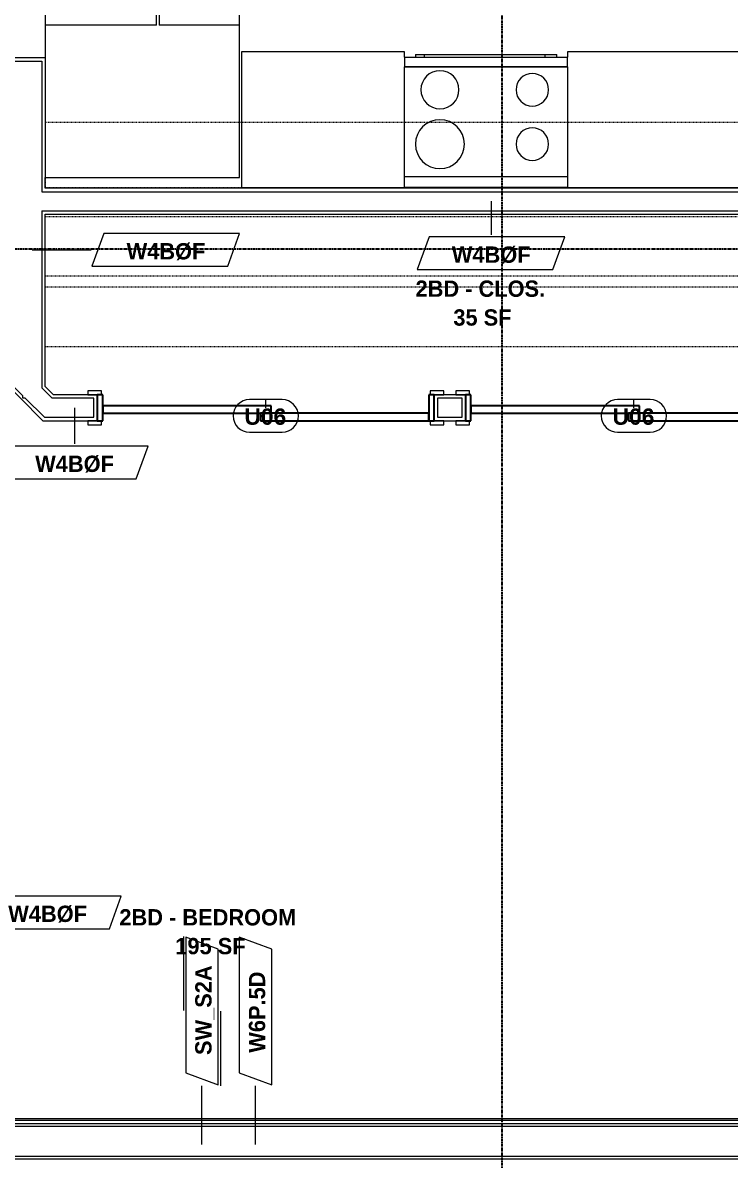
# Model space of a CAD drawing. Header units: inches. Extents: x -4058 to -1781, y 9814 to 12264.
# Drawn here: x -2261.6 to -2131.4, y 11679.6 to 11888.8 of the extents above; entities that cross this region are included whole.
import ezdxf

# ---------------------------------------------------------------- set-up
doc = ezdxf.new("R2010")
doc.units = ezdxf.units.IN
doc.header["$MEASUREMENT"] = 0
doc.linetypes.add('Dash', pattern=[0.25, 0.125, -0.125])
doc.linetypes.add('Grid Line 1_2_', pattern=[0.875, 0.5, -0.125, 0.125, -0.125])
for name, color, linetype, lineweight in [('0-1', 7, 'Continuous', 5), ('A-AREA-IDEN', 2, 'Continuous', 9), ('A-DOOR-3', 31, 'Continuous', 9), ('A-DOOR-4', 31, 'Continuous', 30), ('A-DOOR-FRAM-3', 31, 'Continuous', 30), ('A-DOOR-IDEN', 31, 'Continuous', 9), ('A-FLOR-2', 192, 'Continuous', 9), ('A-WALL', 113, 'Continuous', 18), ('A-WALL-2', 250, 'Continuous', 18), ('A-WALL-3', 113, 'Continuous', 9), ('A-WALL-IDEN', 211, 'Continuous', 9), ('I-WALL-1', 7, 'Continuous', 9), ('Q-CASE', 31, 'Continuous', 9), ('Q-CASE-HDLN', 31, 'Dash', 9), ('Q-SPCQ', 91, 'Continuous', 9), ('S-GRID-1', 1, 'Grid Line 1_2_', 30)]:
    doc.layers.add(name, color=color, linetype=linetype, lineweight=lineweight)
doc.styles.add('Arial_B', font='arialbd.ttf', dxfattribs={"height": 3})
doc.styles.add('Century Gothic_B', font='GOTHICB.TTF', dxfattribs={"height": 3})

# ---------------------------------------------------------------- blocks, each defined once
blk = doc.blocks.new('CTR - 1st Phase - Common Walls_rvt-1-UNIT PLANS - 2ND FLOOR')
at = {"layer": 'A-WALL-2'}
for p, q in [((-2076.17, 11686.24), (-2437.43, 11686.24)), ((-2076.17, 11685.74), (-2436.93, 11685.74)), ((-2076.17, 11679.74), (-2436.72, 11679.74)), ((-2076.17, 11680.24), (-2436.22, 11680.24))]:
    blk.add_line(p, q, dxfattribs=at)
at = {"layer": 'I-WALL-1'}
blk.add_line((-2076.17, 11686.86), (-2438.05, 11686.86), dxfattribs=at)
blk = doc.blocks.new('CTR - 1st Phase - Structure_rvt-1-UNIT PLANS - 2ND FLOOR')
at = {"layer": 'S-GRID-1'}
for p, q in [((-2173.32, 9814.03), (-2173.32, 12247.5)), ((-1781.27, 11847.19), (-4041.78, 11847.19))]:
    blk.add_line(p, q, dxfattribs=at)
blk = doc.blocks.new('SLIDING - FLUSH - SLIDING - FLUSH - 5-0 x 6-8-3934327-UNIT PLANS - 2ND FLOOR')
at = {"layer": 'A-DOOR-3'}
for p, q in [((-30.25, 3), (-32.75, 3)), ((-32.75, 3), (-32.75, 2.25)), ((-32.75, 2.25), (-30.25, 2.25)), ((-30.25, 2.25), (-30.25, 3)), ((30.25, 3), (30.25, 2.25)), ((32.75, 3), (30.25, 3)), ((30.25, 2.25), (32.75, 2.25)), ((32.75, 2.25), (32.75, 3)), ((-30.25, -2.5), (-32.75, -2.5)), ((-32.75, -2.5), (-32.75, -3.25)), ((-32.75, -3.25), (-30.25, -3.25)), ((-30.25, -3.25), (-30.25, -2.5)), ((32.75, -2.5), (30.25, -2.5)), ((30.25, -2.5), (30.25, -3.25)), ((30.25, -3.25), (32.75, -3.25)), ((32.75, -3.25), (32.75, -2.5))]:
    blk.add_line(p, q, dxfattribs=at)
at = {"layer": 'A-DOOR-4'}
for p, q in [((1, 2.25), (-30, 2.25)), ((-30, 2.25), (-30, 0.87)), ((1, 0.87), (1, 2.25)), ((-30, 0.87), (1, 0.87)), ((30, 0.87), (-1, 0.87)), ((-1, 0.87), (-1, -0.5)), ((30, -0.5), (30, 0.87)), ((-1, -0.5), (30, -0.5))]:
    blk.add_line(p, q, dxfattribs=at)
at = {"layer": 'A-DOOR-FRAM-3'}
for p, q in [((-30, 2.25), (-31, 2.25)), ((-31, 2.25), (-31, -2.5)), ((-30, -2.5), (-30, 2.25)), ((31, 2.25), (30, 2.25)), ((30, 2.25), (30, -2.5)), ((31, -2.5), (31, 2.25)), ((-31, -2.5), (-30, -2.5)), ((30, -2.5), (31, -2.5))]:
    blk.add_line(p, q, dxfattribs=at)
blk = doc.blocks.new('OD_CW_Closet - OD_CW_Closet-4058409-UNIT PLANS - 2ND FLOOR')
at = {"layer": 'Q-CASE-HDLN'}
for p, q in [((0.74, -24), (0.74, 0)), ((0.74, 0), (149.46, 0)), ((149.46, 0), (149.46, -24)), ((0.74, -11), (149.46, -11)), ((0.74, -13), (149.46, -13)), ((149.46, -24), (0.74, -24))]:
    blk.add_line(p, q, dxfattribs=at)
blk = doc.blocks.new('OD_CW_Upper Cabinet - OD_CW_Upper Cabinet-4366992-UNIT PLANS - 2ND FLOOR')
at = {"layer": 'Q-CASE-HDLN'}
for p, q in [((181.39, 24), (0.74, 24)), ((0.74, 24), (0.74, 12)), ((181.39, 12), (181.39, 24)), ((0.74, 12), (181.39, 12))]:
    blk.add_line(p, q, dxfattribs=at)
blk = doc.blocks.new('Refrigerator_-_Side-by-Side_6047 - 36_ X 30_-345559-UNIT PLANS - 2ND FLOOR')
at = {"layer": 'Q-SPCQ'}
for p, q in [((17.87, 14.42), (-17.88, 14.42)), ((-17.88, 14.42), (-17.88, -15.58)), ((17.87, -15.58), (17.87, 14.42)), ((-17.88, -13.58), (-3.13, -13.58)), ((-17.88, -13.58), (-17.88, -15.58)), ((-3.13, -15.58), (-3.13, -13.58)), ((-2.63, -13.58), (17.87, -13.58)), ((-2.63, -13.58), (-2.63, -15.58)), ((17.87, -15.58), (17.87, -13.58)), ((-17.88, -15.58), (17.87, -15.58)), ((-3.13, -15.58), (-17.88, -15.58)), ((17.87, -15.58), (-2.63, -15.58))]:
    blk.add_line(p, q, dxfattribs=at)
blk = doc.blocks.new('Casework 21 - Casework 7-4344559-UNIT PLANS - 2ND FLOOR')
at = {"layer": 'Q-CASE'}
for p, q in [((-2113.8, 11965.05), (-2251.33, 11965.05)), ((-2251.33, 11965.05), (-2251.33, 11929.36)), ((-2113.8, 11929.36), (-2113.8, 11965.05)), ((-2197.8, 11929.36), (-2197.8, 11949.33)), ((-2197.8, 11949.33), (-2164.8, 11949.33)), ((-2164.8, 11949.33), (-2164.8, 11929.36)), ((-2251.33, 11929.36), (-2197.8, 11929.36)), ((-2164.8, 11929.36), (-2113.8, 11929.36)), ((-2191.3, 11883.49), (-2221.3, 11883.49)), ((-2221.3, 11883.49), (-2221.3, 11858.49)), ((-2191.3, 11882.49), (-2191.3, 11883.49)), ((-2076.8, 11883.49), (-2161.3, 11883.49)), ((-2161.3, 11883.49), (-2161.3, 11882.49)), ((-2221.3, 11858.49), (-2191.3, 11858.49)), ((-2161.3, 11858.49), (-2076.8, 11858.49))]:
    blk.add_line(p, q, dxfattribs=at)
blk = doc.blocks.new('Wall Tag - Shear Wall-3956451-UNIT PLANS - 2ND FLOOR')
at = {"layer": 'A-WALL-IDEN'}
for p, q in [((-0.3561, 0.0937), (-0.4244, -0.0937)), ((0.4244, 0.0937), (-0.3561, 0.0937)), ((0.4291, 0.1068), (0.0033, 0.1068)), ((0.3561, -0.0937), (0.4244, 0.0937)), ((0, -0.1068), (-0.4291, -0.1068)), ((-0.4244, -0.0937), (0.3561, -0.0937))]:
    blk.add_line(p, q, dxfattribs=at)
blk = doc.blocks.new('Wall Tag - Arch Wall-3956453-UNIT PLANS - 2ND FLOOR')
at = {"layer": 'A-WALL-IDEN'}
for p, q in [((-0.3561, 0.0937), (-0.4244, -0.0937)), ((0.4244, 0.0937), (-0.3561, 0.0937)), ((0.3561, -0.0937), (0.4244, 0.0937)), ((-0.4244, -0.0937), (0.3561, -0.0937))]:
    blk.add_line(p, q, dxfattribs=at)
blk = doc.blocks.new('Door Tag - Type Mark-2601225-UNIT PLANS - 2ND FLOOR')
at = {"layer": 'A-DOOR-IDEN'}
for p, q in [((0.09375, 0.09375), (-0.09375, 0.09375)), ((-0.09375, -0.09375), (0.09375, -0.09375))]:
    blk.add_line(p, q, dxfattribs=at)
for centre, start, end in [((-0.09375, 0), 90, 270), ((0.09375, 0), 270, 90)]:
    blk.add_arc(centre, 0.09375, start, end, dxfattribs=at)

msp = doc.modelspace()

# ---------------------------------------------------------------- linework, layer by layer
at = {"layer": 'A-DOOR-IDEN'}
for p, q in [((-2216.85, 11817.99), (-2216.85, 11819.48)), ((-2149.1, 11817.99), (-2149.1, 11819.48))]:
    msp.add_line(p, q, dxfattribs=at)
at = {"layer": 'A-FLOR-2'}
msp.add_line((-2281.6, 11687.24), (-2076.8, 11687.24), dxfattribs=at)
at = {"layer": 'A-WALL'}
for p, q in [((-2270.18, 11881.74), (-2258.07, 11881.74)), ((-2258.07, 11881.74), (-2258.07, 11857.74)), ((-2258.07, 11857.74), (-2076.17, 11857.74)), ((-2258.07, 11854.24), (-2105.92, 11854.24)), ((-2258.07, 11854.24), (-2258.07, 11821.66)), ((-2294.17, 11852.81), (-2261.57, 11820.21)), ((-2258.07, 11821.66), (-2256.15, 11819.74)), ((-2261.57, 11819.74), (-2261.57, 11820.21)), ((-2261.1, 11819.74), (-2261.57, 11819.74)), ((-2257.6, 11816.24), (-2261.1, 11819.74)), ((-2248.47, 11819.74), (-2256.15, 11819.74)), ((-2248.47, 11816.24), (-2248.47, 11819.74)), ((-2185.22, 11819.74), (-2185.22, 11816.24)), ((-2180.72, 11819.74), (-2185.22, 11819.74)), ((-2180.72, 11816.24), (-2180.72, 11819.74)), ((-2257.6, 11816.24), (-2248.47, 11816.24)), ((-2185.22, 11816.24), (-2180.72, 11816.24))]:
    msp.add_line(p, q, dxfattribs=at)
at = {"layer": 'A-WALL-3'}
for p, q in [((-2257.45, 11882.36), (-2270.44, 11882.36)), ((-2257.45, 11858.36), (-2257.45, 11860.36)), ((-2076.17, 11858.36), (-2257.45, 11858.36)), ((-2257.45, 11853.61), (-2106.55, 11853.61)), ((-2257.45, 11821.92), (-2257.45, 11853.61)), ((-2294.17, 11851.92), (-2257.86, 11815.61)), ((-2255.89, 11820.36), (-2257.45, 11821.92)), ((-2247.85, 11820.36), (-2255.89, 11820.36)), ((-2247.85, 11815.61), (-2247.85, 11820.36)), ((-2180.1, 11820.36), (-2185.85, 11820.36)), ((-2185.85, 11820.36), (-2185.85, 11815.61)), ((-2180.1, 11815.61), (-2180.1, 11820.36)), ((-2257.86, 11815.61), (-2247.85, 11815.61)), ((-2185.85, 11815.61), (-2180.1, 11815.61))]:
    msp.add_line(p, q, dxfattribs=at)
at = {"layer": 'A-WALL-IDEN'}
for p, q in [((-2175.4, 11855.99), (-2175.4, 11849.83)), ((-2259.82, 11847.03), (-2248.98, 11847.03)), ((-2252.07, 11817.99), (-2252.07, 11811.35)), ((-2228.59, 11682.43), (-2228.59, 11693.27)), ((-2218.72, 11682.43), (-2218.72, 11693.27))]:
    msp.add_line(p, q, dxfattribs=at)
at = {"layer": 'Q-SPCQ'}
for p, q in [((-2191.3, 11882.49), (-2161.3, 11882.49)), ((-2191.3, 11882.49), (-2191.3, 11880.74)), ((-2189.3, 11882.99), (-2187.69, 11882.99)), ((-2189.3, 11882.99), (-2189.3, 11882.49)), ((-2187.69, 11882.99), (-2165.43, 11882.99)), ((-2187.69, 11882.99), (-2187.69, 11882.49)), ((-2165.43, 11882.99), (-2163.3, 11882.99)), ((-2165.43, 11882.49), (-2165.43, 11882.99)), ((-2163.3, 11882.49), (-2163.3, 11882.99)), ((-2161.3, 11880.74), (-2161.3, 11882.49)), ((-2161.3, 11880.74), (-2191.3, 11880.74)), ((-2191.3, 11880.74), (-2161.3, 11880.74)), ((-2191.3, 11860.49), (-2191.3, 11880.74)), ((-2161.3, 11880.74), (-2161.3, 11860.49)), ((-2191.3, 11858.49), (-2191.3, 11860.49)), ((-2161.3, 11860.49), (-2191.3, 11860.49)), ((-2161.3, 11860.49), (-2161.3, 11858.49)), ((-2161.3, 11858.49), (-2191.3, 11858.49))]:
    msp.add_line(p, q, dxfattribs=at)
for centre, radius, start, end in [((-2184.8, 11876.49), 3.5, 0, 180), ((-2167.8, 11876.49), 3, 0, 180), ((-2184.8, 11876.49), 3.5, 180, 0), ((-2167.8, 11876.49), 3, 180, 0), ((-2184.8, 11866.49), 4.5, 0, 180), ((-2167.8, 11866.49), 3, 0, 180), ((-2184.8, 11866.49), 4.5, 180, 0), ((-2167.8, 11866.49), 3, 180, 0)]:
    msp.add_arc(centre, radius, start, end, dxfattribs=at)

# ---------------------------------------------------------------- block references
at = {"layer": '0-1'}
for name in ['CTR - 1st Phase - Structure_rvt-1-UNIT PLANS - 2ND FLOOR', 'CTR - 1st Phase - Common Walls_rvt-1-UNIT PLANS - 2ND FLOOR']:
    msp.add_blockref(name, (0, 0), dxfattribs=at)
at = {"layer": 'A-DOOR-3', "rotation": 180}
for p in [(-2216.85, 11817.86), (-2149.1, 11817.86)]:
    msp.add_blockref('SLIDING - FLUSH - SLIDING - FLUSH - 5-0 x 6-8-3934327-UNIT PLANS - 2ND FLOOR', p, dxfattribs=at)
at = {"layer": 'A-DOOR-IDEN', "xscale": 31.99999999999999, "yscale": 31.99999999999999, "zscale": 31.99999999999999}
for p in [(-2216.85, 11816.48), (-2149.1, 11816.48)]:
    msp.add_blockref('Door Tag - Type Mark-2601225-UNIT PLANS - 2ND FLOOR', p, dxfattribs=at)
at = {"layer": 'A-WALL-IDEN', "xscale": 31.99999999999999, "yscale": 31.99999999999999, "zscale": 31.99999999999999}
for p in [(-2235.25, 11847.03), (-2175.4, 11846.42), (-2252.07, 11807.93), (-2257.02, 11725.14)]:
    msp.add_blockref('Wall Tag - Arch Wall-3956453-UNIT PLANS - 2ND FLOOR', p, dxfattribs=at)
at = {"layer": 'A-WALL-IDEN', "xscale": 31.99999999999999, "yscale": 31.99999999999999, "zscale": 31.99999999999999, "rotation": 89.99999999999955}
for name, p in [('Wall Tag - Shear Wall-3956451-UNIT PLANS - 2ND FLOOR', (-2228.59, 11707)), ('Wall Tag - Arch Wall-3956453-UNIT PLANS - 2ND FLOOR', (-2218.72, 11707))]:
    msp.add_blockref(name, p, dxfattribs=at)
at = {"layer": 'Q-CASE'}
msp.add_blockref('Casework 21 - Casework 7-4344559-UNIT PLANS - 2ND FLOOR', (0, 0), dxfattribs=at)
at = {"layer": 'Q-CASE', "rotation": 180}
for name, p in [('OD_CW_Upper Cabinet - OD_CW_Upper Cabinet-4366992-UNIT PLANS - 2ND FLOOR', (-2076.06, 11882.49)), ('OD_CW_Closet - OD_CW_Closet-4058409-UNIT PLANS - 2ND FLOOR', (-2107.99, 11829.2))]:
    msp.add_blockref(name, p, dxfattribs=at)
at = {"layer": 'Q-SPCQ', "rotation": 180}
msp.add_blockref('Refrigerator_-_Side-by-Side_6047 - 36_ X 30_-345559-UNIT PLANS - 2ND FLOOR', (-2239.57, 11874.79), dxfattribs=at)

# ---------------------------------------------------------------- texts
at = {"layer": 'A-AREA-IDEN', "char_height": 3, "attachment_point": 1, "style": 'Century Gothic_B'}
for s, insert, width in [('2BD - CLOS.', (-2189.29, 11841.4), 29.29), ('35 SF', (-2182.33, 11836.1), 12.423), ('2BD - BEDROOM', (-2243.79, 11725.75), 40.299), ('195 SF', (-2233.5, 11720.45), 15.352)]:
    msp.add_mtext(s, dxfattribs=dict(at, insert=insert, width=width))
at = {"layer": 'A-DOOR-IDEN', "char_height": 3, "width": 9.393, "attachment_point": 1, "style": 'Arial_B'}
for insert in [(-2220.78, 11817.86), (-2153.03, 11817.86)]:
    msp.add_mtext('U06', dxfattribs=dict(at, insert=insert))
at = {"layer": 'A-WALL-IDEN', "char_height": 3, "width": 17.372, "attachment_point": 1, "style": 'Century Gothic_B'}
for insert in [(-2242.46, 11848.28), (-2182.61, 11847.66), (-2259.28, 11809.18), (-2264.24, 11726.39)]:
    msp.add_mtext('W4BØF', dxfattribs=dict(at, insert=insert))
at = {"layer": 'A-WALL-IDEN', "char_height": 3, "attachment_point": 1, "rotation": 90, "style": 'Century Gothic_B'}
for s, insert, width in [('SW_S2A', (-2229.83, 11698.91), 19.493), ('W6P.5D', (-2219.96, 11699.33), 18.483)]:
    msp.add_mtext(s, dxfattribs=dict(at, insert=insert, width=width))

doc.saveas('drawing.dxf')
